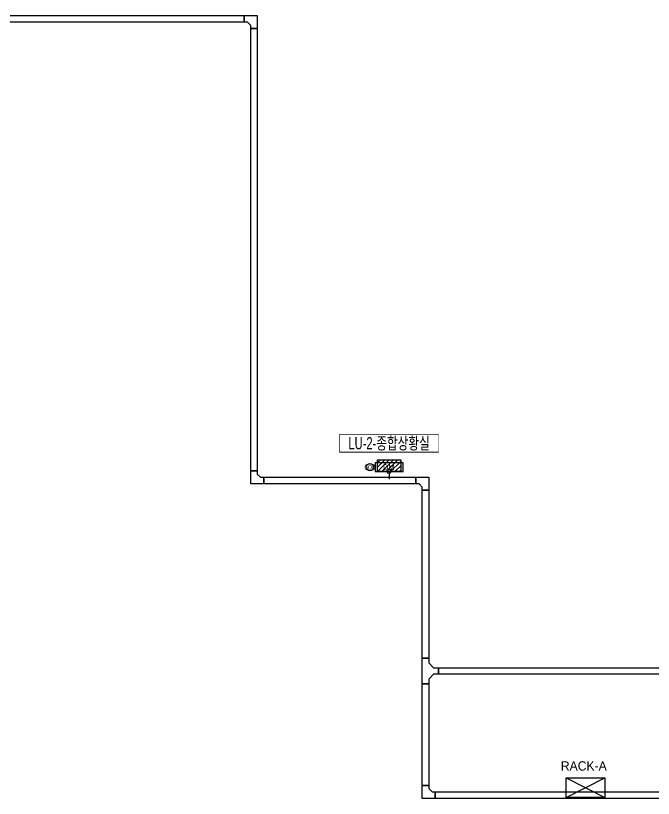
# Model space of a CAD drawing. Header units: millimetres. Extents: x 89450 to 753248, y -530175 to 1209785.
# Drawn here: x 119393 to 139050, y -97174 to -73061 of the extents above; entities that cross this region are included whole.
import ezdxf
from ezdxf.enums import TextEntityAlignment as Align

# ---------------------------------------------------------------- set-up
doc = ezdxf.new("R2010")
doc.units = ezdxf.units.MM
doc.header["$LTSCALE"] = 150
for name, color, linetype in [('------01 Distribution Panel_UPS_Emgency', 232, 'Continuous'), ('-----29 Indicator', 1, 'Continuous'), ('-----99 EPMS CABLE DUCT', 4, 'Continuous'), ('-----99 EPMS CONDUIT', 4, 'Continuous'), ('-----99 EPMS DEVICE', 3, 'Continuous'), ('-----99 EPMS SERVER', 3, 'Continuous')]:
    doc.layers.add(name, color=color, linetype=linetype)
doc.styles.add('ELEC', font='')
doc.styles.get('ELEC').set_extended_font_data('Dotum')

# ---------------------------------------------------------------- blocks, each defined once
blk = doc.blocks.new('A02')
h = blk.add_hatch()
h.set_pattern_fill('ANSI31', color=161, scale=25, style=0)
h.set_pattern_definition([(45, (-2000, -19200), (-56.1266, 56.1266), [])])
h.paths.add_polyline_path([(-300, 300), (-300, 0), (300, 0), (300, 300)])
at = {"color": 161}
blk.add_lwpolyline([(300, 0), (-300, 0), (-300, 300), (300, 300)], close=True, dxfattribs=at)
blk = doc.blocks.new('zw$32E')
for p, q in [((100, 0), (0, 0)), ((0, 0), (0, -400)), ((100, -75), (100, 0)), ((175, -150), (100, -75)), ((250, -150), (175, -150)), ((250, -250), (250, -150)), ((100, -325), (175, -250)), ((100, -400), (100, -325)), ((175, -250), (250, -250)), ((0, -400), (100, -400))]:
    blk.add_line(p, q)

msp = doc.modelspace()

# ---------------------------------------------------------------- linework, layer by layer
at = {"layer": '------01 Distribution Panel_UPS_Emgency', "color": 1}
msp.add_lwpolyline([(129377, -86495), (132431, -86495), (132431, -85970), (129377, -85970)], close=True, dxfattribs=at)
at = {"layer": '-----29 Indicator'}
msp.add_circle((130315, -86970), 114, dxfattribs=at)
at = {"layer": '-----99 EPMS CABLE DUCT', "elevation": 0}
for points in [[(99702, -73061), (126439, -73061), (126439, -73261), (99702, -73261)], [(126639, -73461), (126839, -73461), (126839, -87084), (126639, -87084)], [(127039, -87284), (131728, -87284), (131728, -87484), (127039, -87484)], [(131928, -87684), (132128, -87684), (132128, -92851), (131928, -92851)], [(132428, -93351), (132428, -93151), (146816, -93151), (146816, -93351)], [(131928, -93651), (132128, -93651), (132128, -96774), (131928, -96774)], [(132328, -97174), (132328, -96974), (146816, -96974), (146816, -97174)]]:
    msp.add_lwpolyline(points, close=True, dxfattribs=at)
for points in [[(126439, -73261), (126439, -73061), (126839, -73061), (126839, -73461), (126639, -73461), (126639, -73361), (126539, -73261), (126439, -73261)], [(127039, -87284), (127039, -87484), (126639, -87484), (126639, -87084), (126839, -87084), (126839, -87184), (126939, -87284), (127039, -87284)], [(131728, -87484), (131728, -87284), (132128, -87284), (132128, -87684), (131928, -87684), (131928, -87584), (131828, -87484), (131728, -87484)], [(132328, -96974), (132328, -97174), (131928, -97174), (131928, -96774), (132128, -96774), (132128, -96874), (132228, -96974), (132328, -96974)]]:
    msp.add_lwpolyline(points, dxfattribs=at)
at = {"layer": '-----99 EPMS CONDUIT'}
msp.add_line((130904, -87105), (130904, -87338), dxfattribs=at)
msp.add_arc((130904, -87105), 63.8, 300, 240, dxfattribs=at)
at = {"layer": '-----99 EPMS DEVICE', "color": 2}
msp.add_lwpolyline([(131334, -86835), (130474, -86835), (130474, -87105), (131334, -87105)], close=True, dxfattribs=at)
at = {"layer": '-----99 EPMS SERVER'}
for p, q in [((136359, -96545), (137559, -97145)), ((136359, -97145), (137559, -96545))]:
    msp.add_line(p, q, dxfattribs=at)
msp.add_lwpolyline([(137559, -96545), (137559, -97145), (136359, -97145), (136359, -96545)], close=True, dxfattribs=at)

# ---------------------------------------------------------------- block references
at = {"layer": '------01 Distribution Panel_UPS_Emgency', "xscale": 1.2, "yscale": 1.2, "zscale": 1.2, "rotation": 180}
msp.add_blockref('A02', (130904, -86745), dxfattribs=at)
at = {"layer": '-----99 EPMS CABLE DUCT', "xscale": -2, "yscale": 2, "zscale": 2, "rotation": 180}
msp.add_blockref('zw$32E', (131928, -93651), dxfattribs=at)

# ---------------------------------------------------------------- texts
at = {"layer": '-----29 Indicator', "style": 'ELEC'}
msp.add_text('508', height=150, dxfattribs=at).set_placement((130315, -86970), align=Align.MIDDLE_CENTER)
at = {"layer": '-----99 EPMS DEVICE', "color": 2, "style": 'ELEC', "width": 0.9}
msp.add_text('DM', height=168, dxfattribs=at).set_placement((130895, -86970), align=Align.MIDDLE)
at = {"layer": '-----99 EPMS SERVER', "linetype": 'Continuous', "style": 'ELEC'}
msp.add_text('RACK-A', height=286.6, dxfattribs=at).set_placement((136197, -96317))

# ---------------------------------------------------------------- next in the draw order: wipeouts: each hides what was drawn before it
at = {"color": 1}
msp.add_wipeout([(129377, -86495), (132431, -86495), (132431, -85970), (129377, -85970)], dxfattribs=at).dxf.layer = '------01 Distribution Panel_UPS_Emgency'

# ---------------------------------------------------------------- next in the draw order: texts
at = {"layer": '------01 Distribution Panel_UPS_Emgency', "style": 'ELEC', "width": 0.7}
msp.add_text('LU-2-종합상황실', height=375, dxfattribs=at).set_placement((130904, -86232), align=Align.MIDDLE_CENTER)

doc.saveas('drawing.dxf')
